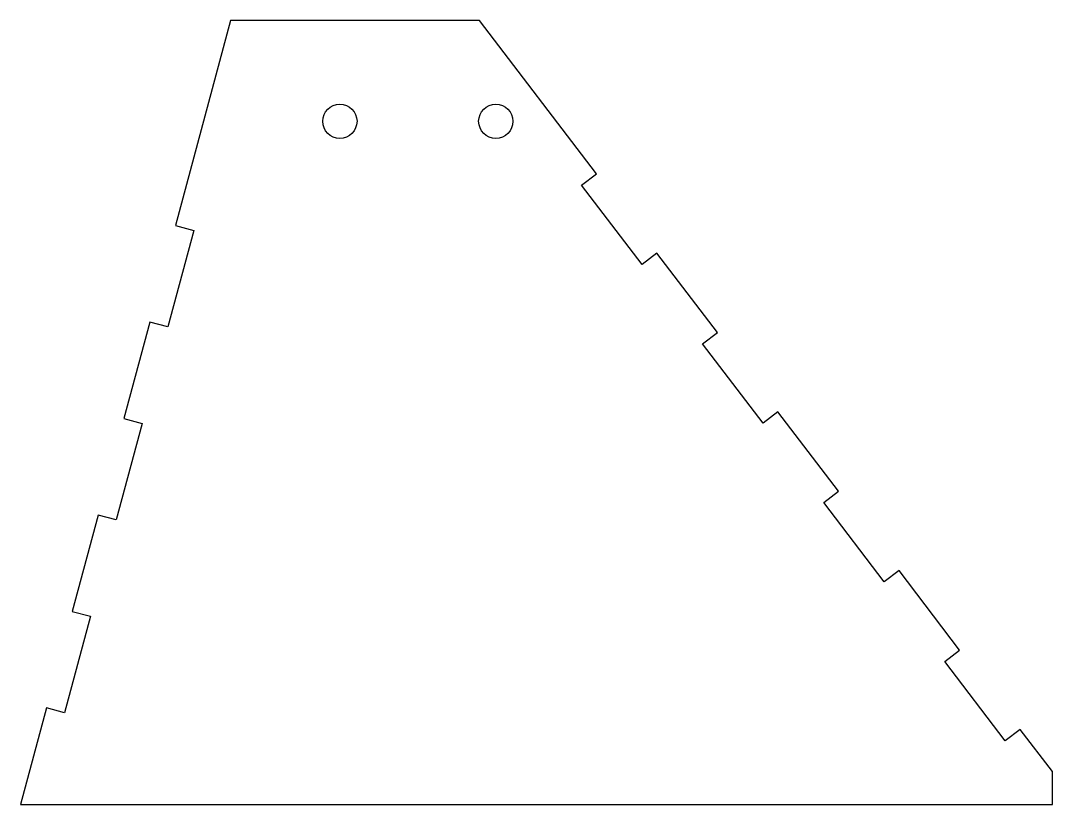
# Model space of a CAD drawing. Header units: millimetres. Extents: x -34 to 132, y -126 to 0.
import ezdxf

# ---------------------------------------------------------------- set-up
doc = ezdxf.new("R2010")
doc.units = ezdxf.units.MM
doc.layers.get('0').update_dxf_attribs({"linetype": 'CONTINUOUS'})

msp = doc.modelspace()

# ---------------------------------------------------------------- linework, layer by layer
msp.add_lwpolyline([(-26.61, -110.89), (-29.51, -110.12), (-33.65, -125.57), (131.73, -125.57), (131.73, -120.33), (126.57, -113.56), (124.18, -115.38), (114.48, -102.66), (116.86, -100.84), (107.16, -88.12), (104.77, -89.94), (95.07, -77.22), (97.46, -75.4), (87.75, -62.68), (85.37, -64.5), (75.66, -51.78), (78.05, -49.96), (68.34, -37.24), (65.96, -39.06), (56.25, -26.34), (58.64, -24.52), (39.93, 0), (0, 0), (-8.8, -32.84), (-5.9, -33.62), (-10.04, -49.07), (-12.94, -48.3), (-17.08, -63.75), (-14.18, -64.53), (-18.33, -79.98), (-21.22, -79.21), (-25.36, -94.66), (-22.47, -95.44)], close=True)
for centre in [(17.52, -16.13), (42.52, -16.13)]:
    msp.add_circle(centre, 2.75)

doc.saveas('drawing.dxf')
